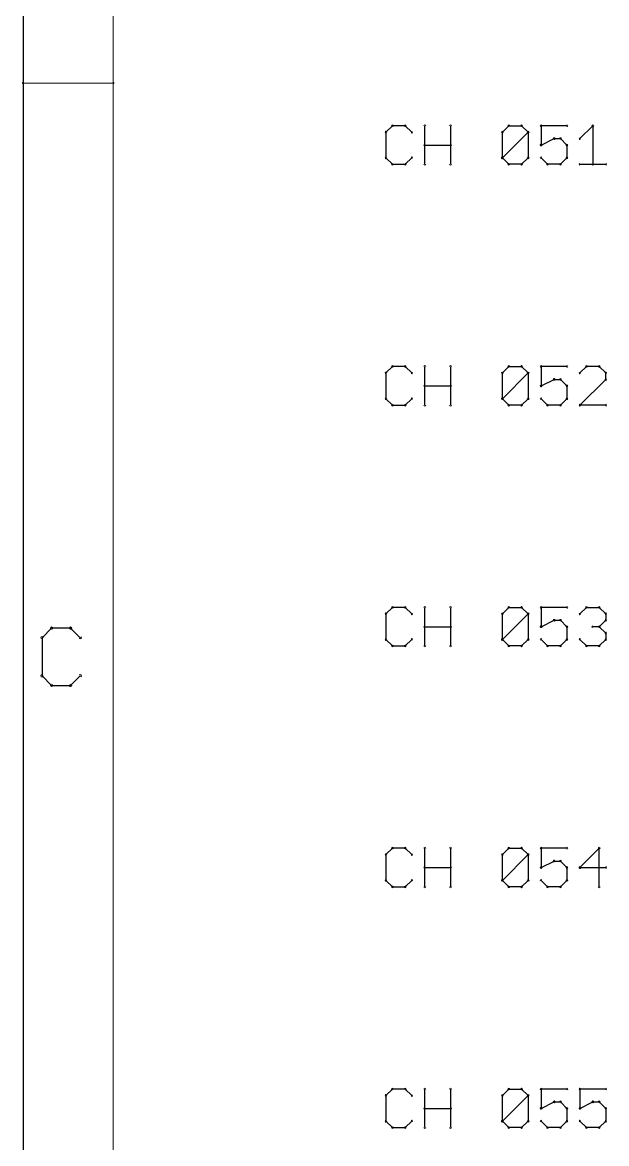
# Paper-space layout 'RLT OUTPUT MODULE' of a CAD drawing. Header units: inches. Extents: x 0.1 to 12.3, y 0.1 to 10.
# Drawn here: x 0.149 to 1.119, y 4.226 to 6.089 of the extents above; entities that cross this region are included whole.
import ezdxf

# ---------------------------------------------------------------- set-up
doc = ezdxf.new("R2010")
doc.units = ezdxf.units.IN
doc.header["$MEASUREMENT"] = 0
doc.layers.add('TEXT', color=4, linetype='Continuous')

psp = doc.layouts.new('RLT OUTPUT MODULE')

# ---------------------------------------------------------------- linework, layer by layer
at = {"layer": 'TEXT', "lineweight": 25}
for p, q in [((0.15, 9.95), (0.15, 0.12)), ((0.7637, 5.9171), (0.753, 5.9064)), ((0.753, 5.9064), (0.753, 5.8637)), ((0.785, 5.9171), (0.7637, 5.9171)), ((0.7957, 5.9064), (0.785, 5.9171)), ((0.8175, 5.853), (0.8175, 5.9171)), ((0.8602, 5.9171), (0.8602, 5.853)), ((0.9464, 5.9064), (0.957, 5.9171)), ((0.9464, 5.8637), (0.9464, 5.9064)), ((0.9464, 5.8637), (0.9891, 5.9064)), ((0.957, 5.9171), (0.9784, 5.9171)), ((0.9784, 5.9171), (0.9891, 5.9064)), ((0.9891, 5.9064), (0.9891, 5.8637)), ((1.0535, 5.9171), (1.0108, 5.9171)), ((1.0108, 5.9171), (1.0108, 5.885)), ((1.0753, 5.8957), (1.0966, 5.9171)), ((1.0966, 5.9171), (1.0966, 5.853)), ((0.8175, 5.885), (0.8602, 5.885)), ((1.0108, 5.885), (1.0322, 5.8957)), ((1.0322, 5.8957), (1.0428, 5.8957)), ((1.0428, 5.8957), (1.0535, 5.885)), ((1.0535, 5.885), (1.0535, 5.8637)), ((0.753, 5.8637), (0.7637, 5.853)), ((0.7637, 5.853), (0.785, 5.853)), ((0.785, 5.853), (0.7957, 5.8637)), ((0.957, 5.853), (0.9464, 5.8637)), ((0.9784, 5.853), (0.957, 5.853)), ((0.9891, 5.8637), (0.9784, 5.853)), ((1.0215, 5.853), (1.0108, 5.8637)), ((1.0428, 5.853), (1.0215, 5.853)), ((1.0535, 5.8637), (1.0428, 5.853)), ((1.0753, 5.853), (1.118, 5.853)), ((0.7637, 5.5171), (0.753, 5.5064)), ((0.785, 5.5171), (0.7637, 5.5171)), ((0.7957, 5.5064), (0.785, 5.5171)), ((0.8175, 5.453), (0.8175, 5.5171)), ((0.8602, 5.5171), (0.8602, 5.453)), ((0.9464, 5.5064), (0.957, 5.5171)), ((0.957, 5.5171), (0.9784, 5.5171)), ((0.9784, 5.5171), (0.9891, 5.5064)), ((1.0535, 5.5171), (1.0108, 5.5171)), ((1.0108, 5.5171), (1.0108, 5.485)), ((1.086, 5.5171), (1.0753, 5.5064)), ((1.1073, 5.5171), (1.086, 5.5171)), ((1.118, 5.5064), (1.1073, 5.5171)), ((0.753, 5.5064), (0.753, 5.4637)), ((0.9464, 5.4637), (0.9464, 5.5064)), ((0.9464, 5.4637), (0.9891, 5.5064)), ((0.9891, 5.5064), (0.9891, 5.4637)), ((1.0108, 5.485), (1.0322, 5.4957)), ((1.0322, 5.4957), (1.0428, 5.4957)), ((1.0428, 5.4957), (1.0535, 5.485)), ((1.0753, 5.453), (1.118, 5.4957)), ((1.118, 5.4957), (1.118, 5.5064)), ((0.8175, 5.485), (0.8602, 5.485)), ((1.0535, 5.485), (1.0535, 5.4637)), ((0.753, 5.4637), (0.7637, 5.453)), ((0.785, 5.453), (0.7957, 5.4637)), ((0.957, 5.453), (0.9464, 5.4637)), ((0.9891, 5.4637), (0.9784, 5.453)), ((1.0215, 5.453), (1.0108, 5.4637)), ((1.0535, 5.4637), (1.0428, 5.453)), ((0.7637, 5.453), (0.785, 5.453)), ((0.9784, 5.453), (0.957, 5.453)), ((1.0428, 5.453), (1.0215, 5.453)), ((1.118, 5.453), (1.0753, 5.453)), ((0.7637, 5.1171), (0.753, 5.1064)), ((0.753, 5.1064), (0.753, 5.0637)), ((0.785, 5.1171), (0.7637, 5.1171)), ((0.7957, 5.1064), (0.785, 5.1171)), ((0.8175, 5.053), (0.8175, 5.1171)), ((0.8602, 5.1171), (0.8602, 5.053)), ((0.9464, 5.1064), (0.957, 5.1171)), ((0.9464, 5.0637), (0.9464, 5.1064)), ((0.9464, 5.0637), (0.9891, 5.1064)), ((0.957, 5.1171), (0.9784, 5.1171)), ((0.9784, 5.1171), (0.9891, 5.1064)), ((0.9891, 5.1064), (0.9891, 5.0637)), ((1.0535, 5.1171), (1.0108, 5.1171)), ((1.0108, 5.1171), (1.0108, 5.085)), ((1.0753, 5.1064), (1.086, 5.1171)), ((1.086, 5.1171), (1.1073, 5.1171)), ((1.1073, 5.1171), (1.118, 5.1064)), ((1.118, 5.1064), (1.118, 5.0957)), ((0.8175, 5.085), (0.8602, 5.085)), ((1.0108, 5.085), (1.0322, 5.0957)), ((1.0322, 5.0957), (1.0428, 5.0957)), ((1.0428, 5.0957), (1.0535, 5.085)), ((1.0535, 5.085), (1.0535, 5.0637)), ((1.1073, 5.085), (1.0966, 5.085)), ((1.118, 5.0957), (1.1073, 5.085)), ((1.1073, 5.085), (1.118, 5.0744)), ((0.1975, 5.0825), (0.1817, 5.0667)), ((0.1817, 5.0667), (0.1817, 5.0034)), ((0.2291, 5.0825), (0.1975, 5.0825)), ((0.2449, 5.0667), (0.2291, 5.0825)), ((1.118, 5.0744), (1.118, 5.0637)), ((0.753, 5.0637), (0.7637, 5.053)), ((0.7637, 5.053), (0.785, 5.053)), ((0.785, 5.053), (0.7957, 5.0637)), ((0.957, 5.053), (0.9464, 5.0637)), ((0.9784, 5.053), (0.957, 5.053)), ((0.9891, 5.0637), (0.9784, 5.053)), ((1.0215, 5.053), (1.0108, 5.0637)), ((1.0428, 5.053), (1.0215, 5.053)), ((1.0535, 5.0637), (1.0428, 5.053)), ((1.086, 5.053), (1.0753, 5.0637)), ((1.1073, 5.053), (1.086, 5.053)), ((1.118, 5.0637), (1.1073, 5.053)), ((0.1817, 5.0034), (0.1975, 4.9876)), ((0.2291, 4.9876), (0.2449, 5.0034)), ((0.1975, 4.9876), (0.2291, 4.9876)), ((0.7637, 4.7171), (0.753, 4.7064)), ((0.785, 4.7171), (0.7637, 4.7171)), ((0.7957, 4.7064), (0.785, 4.7171)), ((0.8175, 4.653), (0.8175, 4.7171)), ((0.8602, 4.7171), (0.8602, 4.653)), ((0.9464, 4.7064), (0.957, 4.7171)), ((0.957, 4.7171), (0.9784, 4.7171)), ((0.9784, 4.7171), (0.9891, 4.7064)), ((1.0535, 4.7171), (1.0108, 4.7171)), ((1.0108, 4.7171), (1.0108, 4.685)), ((1.1073, 4.7171), (1.0753, 4.685)), ((1.1073, 4.653), (1.1073, 4.7171)), ((0.753, 4.7064), (0.753, 4.6637)), ((0.9464, 4.6637), (0.9464, 4.7064)), ((0.9464, 4.6637), (0.9891, 4.7064)), ((0.9891, 4.7064), (0.9891, 4.6637)), ((1.0108, 4.685), (1.0322, 4.6957)), ((1.0322, 4.6957), (1.0428, 4.6957)), ((1.0428, 4.6957), (1.0535, 4.685)), ((0.8175, 4.685), (0.8602, 4.685)), ((1.0535, 4.685), (1.0535, 4.6637)), ((1.0753, 4.685), (1.118, 4.685)), ((0.753, 4.6637), (0.7637, 4.653)), ((0.785, 4.653), (0.7957, 4.6637)), ((0.957, 4.653), (0.9464, 4.6637)), ((0.9891, 4.6637), (0.9784, 4.653)), ((1.0215, 4.653), (1.0108, 4.6637)), ((1.0535, 4.6637), (1.0428, 4.653)), ((0.7637, 4.653), (0.785, 4.653)), ((0.9784, 4.653), (0.957, 4.653)), ((1.0428, 4.653), (1.0215, 4.653)), ((0.7637, 4.3171), (0.753, 4.3064)), ((0.753, 4.3064), (0.753, 4.2637)), ((0.785, 4.3171), (0.7637, 4.3171)), ((0.7957, 4.3064), (0.785, 4.3171)), ((0.8175, 4.253), (0.8175, 4.3171)), ((0.8602, 4.3171), (0.8602, 4.253)), ((0.9464, 4.3064), (0.957, 4.3171)), ((0.9464, 4.2637), (0.9464, 4.3064)), ((0.9464, 4.2637), (0.9891, 4.3064)), ((0.957, 4.3171), (0.9784, 4.3171)), ((0.9784, 4.3171), (0.9891, 4.3064)), ((0.9891, 4.3064), (0.9891, 4.2637)), ((1.0535, 4.3171), (1.0108, 4.3171)), ((1.0108, 4.3171), (1.0108, 4.285)), ((1.118, 4.3171), (1.0753, 4.3171)), ((1.0753, 4.3171), (1.0753, 4.285)), ((0.8175, 4.285), (0.8602, 4.285)), ((1.0108, 4.285), (1.0322, 4.2957)), ((1.0322, 4.2957), (1.0428, 4.2957)), ((1.0428, 4.2957), (1.0535, 4.285)), ((1.0535, 4.285), (1.0535, 4.2637)), ((1.0753, 4.285), (1.0966, 4.2957)), ((1.0966, 4.2957), (1.1073, 4.2957)), ((1.1073, 4.2957), (1.118, 4.285)), ((1.118, 4.285), (1.118, 4.2637)), ((0.753, 4.2637), (0.7637, 4.253)), ((0.7637, 4.253), (0.785, 4.253)), ((0.785, 4.253), (0.7957, 4.2637)), ((0.957, 4.253), (0.9464, 4.2637)), ((0.9784, 4.253), (0.957, 4.253)), ((0.9891, 4.2637), (0.9784, 4.253)), ((1.0215, 4.253), (1.0108, 4.2637)), ((1.0428, 4.253), (1.0215, 4.253)), ((1.0535, 4.2637), (1.0428, 4.253)), ((1.086, 4.253), (1.0753, 4.2637)), ((1.1073, 4.253), (1.086, 4.253)), ((1.118, 4.2637), (1.1073, 4.253))]:
    psp.add_line(p, q, dxfattribs=at)
at = {"layer": 'TEXT', "lineweight": 18}
for p, q in [((0.3, 9.8), (0.3, 0.27)), ((0.15, 5.988), (0.3, 5.988))]:
    psp.add_line(p, q, dxfattribs=at)
for centre, radius, start, end in [((0.15, 5.988), 0.000984, 90, 270), ((0.3, 5.988), 0.000984, 270, 90), ((0.753, 5.9064), 0.0015, 0, 180), ((0.753, 5.9064), 0.0015, 135, 315), ((0.7637, 5.9171), 0.0015, 90, 270), ((0.7637, 5.9171), 0.0015, 315, 135), ((0.785, 5.9171), 0.0015, 45, 225), ((0.785, 5.9171), 0.0015, 270, 90), ((0.7957, 5.9064), 0.0015, 225, 45), ((0.8175, 5.9171), 0.0015, 0, 180), ((0.8602, 5.9171), 0.0015, 0, 180), ((0.9464, 5.9064), 0.0015, 0, 180), ((0.9464, 5.9064), 0.0015, 135, 315), ((0.957, 5.9171), 0.0015, 90, 270), ((0.957, 5.9171), 0.0015, 315, 135), ((0.9784, 5.9171), 0.0015, 45, 225), ((0.9784, 5.9171), 0.0015, 270, 90), ((0.9891, 5.9064), 0.0015, 0, 180), ((0.9891, 5.9064), 0.0015, 315, 135), ((0.9891, 5.9064), 0.0015, 225, 45), ((1.0108, 5.9171), 0.0015, 90, 270), ((1.0108, 5.9171), 0.0015, 0, 180), ((1.0535, 5.9171), 0.0015, 270, 90), ((1.0966, 5.9171), 0.0015, 0, 180), ((1.0966, 5.9171), 0.0015, 315, 135), ((0.8175, 5.885), 0.0015, 90, 270), ((0.8602, 5.885), 0.0015, 270, 90), ((1.0108, 5.885), 0.0015, 116.5736, 296.5736), ((1.0108, 5.885), 0.0015, 180, 0), ((1.0322, 5.8957), 0.0015, 90, 270), ((1.0322, 5.8957), 0.0015, 296.548, 116.548), ((1.0428, 5.8957), 0.0015, 45.0135, 225.0135), ((1.0428, 5.8957), 0.0015, 270, 90), ((1.0535, 5.885), 0.0015, 0, 180), ((1.0535, 5.885), 0.0015, 224.9865, 44.9865), ((1.0753, 5.8957), 0.0015, 135, 315), ((0.753, 5.8637), 0.0015, 44.9865, 224.9865), ((0.753, 5.8637), 0.0015, 180, 0), ((0.7637, 5.853), 0.0015, 90, 270), ((0.7637, 5.853), 0.0015, 225.0135, 45.0135), ((0.785, 5.853), 0.0015, 134.9865, 314.9865), ((0.785, 5.853), 0.0015, 270, 90), ((0.7957, 5.8637), 0.0015, 315.0135, 135.0135), ((0.8175, 5.853), 0.0015, 180, 0), ((0.8602, 5.853), 0.0015, 180, 0), ((0.9464, 5.8637), 0.0015, 44.9865, 224.9865), ((0.9464, 5.8637), 0.0015, 135.0135, 315.0135), ((0.9464, 5.8637), 0.0015, 180, 0), ((0.957, 5.853), 0.0015, 90, 270), ((0.957, 5.853), 0.0015, 225.0135, 45.0135), ((0.9784, 5.853), 0.0015, 134.9865, 314.9865), ((0.9784, 5.853), 0.0015, 270, 90), ((0.9891, 5.8637), 0.0015, 180, 0), ((0.9891, 5.8637), 0.0015, 315.0135, 135.0135), ((1.0108, 5.8637), 0.0015, 44.9865, 224.9865), ((1.0215, 5.853), 0.0015, 90, 270), ((1.0215, 5.853), 0.0015, 225.0135, 45.0135), ((1.0428, 5.853), 0.0015, 134.9865, 314.9865), ((1.0428, 5.853), 0.0015, 270, 90), ((1.0535, 5.8637), 0.0015, 180, 0), ((1.0535, 5.8637), 0.0015, 315.0135, 135.0135), ((1.0753, 5.853), 0.0015, 90, 270), ((1.0966, 5.853), 0.0015, 180, 0), ((1.118, 5.853), 0.0015, 270, 90), ((0.7637, 5.5171), 0.0015, 90, 270), ((0.7637, 5.5171), 0.0015, 315, 135), ((0.785, 5.5171), 0.0015, 45, 225), ((0.785, 5.5171), 0.0015, 270, 90), ((0.8175, 5.5171), 0.0015, 0, 180), ((0.8602, 5.5171), 0.0015, 0, 180), ((0.957, 5.5171), 0.0015, 90, 270), ((0.957, 5.5171), 0.0015, 315, 135), ((0.9784, 5.5171), 0.0015, 45, 225), ((0.9784, 5.5171), 0.0015, 270, 90), ((1.0108, 5.5171), 0.0015, 90, 270), ((1.0108, 5.5171), 0.0015, 0, 180), ((1.0535, 5.5171), 0.0015, 270, 90), ((1.086, 5.5171), 0.0015, 90, 270), ((1.086, 5.5171), 0.0015, 315, 135), ((1.1073, 5.5171), 0.0015, 45, 225), ((1.1073, 5.5171), 0.0015, 270, 90), ((0.753, 5.5064), 0.0015, 0, 180), ((0.753, 5.5064), 0.0015, 135, 315), ((0.7957, 5.5064), 0.0015, 225, 45), ((0.9464, 5.5064), 0.0015, 0, 180), ((0.9464, 5.5064), 0.0015, 135, 315), ((0.9891, 5.5064), 0.0015, 0, 180), ((0.9891, 5.5064), 0.0015, 315, 135), ((0.9891, 5.5064), 0.0015, 225, 45), ((1.0322, 5.4957), 0.0015, 90, 270), ((1.0322, 5.4957), 0.0015, 296.548, 116.548), ((1.0428, 5.4957), 0.0015, 45.0135, 225.0135), ((1.0428, 5.4957), 0.0015, 270, 90), ((1.0753, 5.5064), 0.0015, 135, 315), ((1.118, 5.5064), 0.0015, 0, 180), ((1.118, 5.4957), 0.0015, 180, 0), ((1.118, 5.5064), 0.0015, 225, 45), ((1.118, 5.4957), 0.0015, 315, 135), ((0.8175, 5.485), 0.0015, 90, 270), ((0.8602, 5.485), 0.0015, 270, 90), ((1.0108, 5.485), 0.0015, 116.5736, 296.5736), ((1.0108, 5.485), 0.0015, 180, 0), ((1.0535, 5.485), 0.0015, 0, 180), ((1.0535, 5.485), 0.0015, 224.9865, 44.9865), ((0.753, 5.4637), 0.0015, 44.9865, 224.9865), ((0.753, 5.4637), 0.0015, 180, 0), ((0.7957, 5.4637), 0.0015, 315.0135, 135.0135), ((0.9464, 5.4637), 0.0015, 44.9865, 224.9865), ((0.9464, 5.4637), 0.0015, 135.0135, 315.0135), ((0.9464, 5.4637), 0.0015, 180, 0), ((0.9891, 5.4637), 0.0015, 180, 0), ((0.9891, 5.4637), 0.0015, 315.0135, 135.0135), ((1.0108, 5.4637), 0.0015, 44.9865, 224.9865), ((1.0535, 5.4637), 0.0015, 180, 0), ((1.0535, 5.4637), 0.0015, 315.0135, 135.0135), ((0.7637, 5.453), 0.0015, 90, 270), ((0.7637, 5.453), 0.0015, 225.0135, 45.0135), ((0.785, 5.453), 0.0015, 134.9865, 314.9865), ((0.785, 5.453), 0.0015, 270, 90), ((0.8175, 5.453), 0.0015, 180, 0), ((0.8602, 5.453), 0.0015, 180, 0), ((0.957, 5.453), 0.0015, 90, 270), ((0.957, 5.453), 0.0015, 225.0135, 45.0135), ((0.9784, 5.453), 0.0015, 134.9865, 314.9865), ((0.9784, 5.453), 0.0015, 270, 90), ((1.0215, 5.453), 0.0015, 90, 270), ((1.0215, 5.453), 0.0015, 225.0135, 45.0135), ((1.0428, 5.453), 0.0015, 134.9865, 314.9865), ((1.0428, 5.453), 0.0015, 270, 90), ((1.0753, 5.453), 0.0015, 90, 270), ((1.0753, 5.453), 0.0015, 135, 315), ((1.118, 5.453), 0.0015, 270, 90), ((0.753, 5.1064), 0.0015, 0, 180), ((0.753, 5.1064), 0.0015, 135, 315), ((0.7637, 5.1171), 0.0015, 90, 270), ((0.7637, 5.1171), 0.0015, 315, 135), ((0.785, 5.1171), 0.0015, 45, 225), ((0.785, 5.1171), 0.0015, 270, 90), ((0.7957, 5.1064), 0.0015, 225, 45), ((0.8175, 5.1171), 0.0015, 0, 180), ((0.8602, 5.1171), 0.0015, 0, 180), ((0.9464, 5.1064), 0.0015, 0, 180), ((0.9464, 5.1064), 0.0015, 135, 315), ((0.957, 5.1171), 0.0015, 90, 270), ((0.957, 5.1171), 0.0015, 315, 135), ((0.9784, 5.1171), 0.0015, 45, 225), ((0.9784, 5.1171), 0.0015, 270, 90), ((0.9891, 5.1064), 0.0015, 0, 180), ((0.9891, 5.1064), 0.0015, 315, 135), ((0.9891, 5.1064), 0.0015, 225, 45), ((1.0108, 5.1171), 0.0015, 90, 270), ((1.0108, 5.1171), 0.0015, 0, 180), ((1.0535, 5.1171), 0.0015, 270, 90), ((1.0753, 5.1064), 0.0015, 135, 315), ((1.086, 5.1171), 0.0015, 90, 270), ((1.086, 5.1171), 0.0015, 315, 135), ((1.1073, 5.1171), 0.0015, 45, 225), ((1.1073, 5.1171), 0.0015, 270, 90), ((1.118, 5.1064), 0.0015, 0, 180), ((1.118, 5.1064), 0.0015, 225, 45), ((0.1975, 5.0825), 0.002, 90, 270), ((0.1975, 5.0825), 0.002, 315, 135), ((0.2291, 5.0825), 0.002, 44.9899, 224.9899), ((0.2291, 5.0825), 0.002, 270, 90), ((0.8175, 5.085), 0.0015, 90, 270), ((0.8602, 5.085), 0.0015, 270, 90), ((1.0108, 5.085), 0.0015, 116.5736, 296.5736), ((1.0108, 5.085), 0.0015, 180, 0), ((1.0322, 5.0957), 0.0015, 90, 270), ((1.0322, 5.0957), 0.0015, 296.548, 116.548), ((1.0428, 5.0957), 0.0015, 45.0135, 225.0135), ((1.0428, 5.0957), 0.0015, 270, 90), ((1.0535, 5.085), 0.0015, 0, 180), ((1.0535, 5.085), 0.0015, 224.9865, 44.9865), ((1.0966, 5.085), 0.0015, 90, 270), ((1.1073, 5.085), 0.0015, 45, 225), ((1.1073, 5.085), 0.0015, 135, 315), ((1.1073, 5.085), 0.0015, 270, 90), ((1.118, 5.0957), 0.0015, 180, 0), ((1.118, 5.0957), 0.0015, 315, 135), ((0.1817, 5.0667), 0.002, 0, 180), ((0.1817, 5.0667), 0.002, 135, 315), ((0.2449, 5.0667), 0.002, 224.9899, 44.9899), ((1.118, 5.0744), 0.0015, 0, 180), ((1.118, 5.0744), 0.0015, 224.9865, 44.9865), ((0.753, 5.0637), 0.0015, 44.9865, 224.9865), ((0.753, 5.0637), 0.0015, 180, 0), ((0.7637, 5.053), 0.0015, 90, 270), ((0.7637, 5.053), 0.0015, 225.0135, 45.0135), ((0.785, 5.053), 0.0015, 134.9865, 314.9865), ((0.785, 5.053), 0.0015, 270, 90), ((0.7957, 5.0637), 0.0015, 315.0135, 135.0135), ((0.8175, 5.053), 0.0015, 180, 0), ((0.8602, 5.053), 0.0015, 180, 0), ((0.9464, 5.0637), 0.0015, 44.9865, 224.9865), ((0.9464, 5.0637), 0.0015, 135.0135, 315.0135), ((0.9464, 5.0637), 0.0015, 180, 0), ((0.957, 5.053), 0.0015, 90, 270), ((0.957, 5.053), 0.0015, 225.0135, 45.0135), ((0.9784, 5.053), 0.0015, 134.9865, 314.9865), ((0.9784, 5.053), 0.0015, 270, 90), ((0.9891, 5.0637), 0.0015, 180, 0), ((0.9891, 5.0637), 0.0015, 315.0135, 135.0135), ((1.0108, 5.0637), 0.0015, 44.9865, 224.9865), ((1.0215, 5.053), 0.0015, 90, 270), ((1.0215, 5.053), 0.0015, 225.0135, 45.0135), ((1.0428, 5.053), 0.0015, 134.9865, 314.9865), ((1.0428, 5.053), 0.0015, 270, 90), ((1.0535, 5.0637), 0.0015, 180, 0), ((1.0535, 5.0637), 0.0015, 315.0135, 135.0135), ((1.0753, 5.0637), 0.0015, 44.9865, 224.9865), ((1.086, 5.053), 0.0015, 90, 270), ((1.086, 5.053), 0.0015, 225.0135, 45.0135), ((1.1073, 5.053), 0.0015, 134.9865, 314.9865), ((1.1073, 5.053), 0.0015, 270, 90), ((1.118, 5.0637), 0.0015, 180, 0), ((1.118, 5.0637), 0.0015, 315.0135, 135.0135), ((0.1817, 5.0034), 0.002, 45, 225), ((0.1817, 5.0034), 0.002, 180, 0), ((0.2449, 5.0034), 0.002, 315.0101, 135.0101), ((0.1975, 4.9876), 0.002, 90, 270), ((0.1975, 4.9876), 0.002, 225, 45), ((0.2291, 4.9876), 0.002, 135.0101, 315.0101), ((0.2291, 4.9876), 0.002, 270, 90), ((0.7637, 4.7171), 0.0015, 90, 270), ((0.7637, 4.7171), 0.0015, 315, 135), ((0.785, 4.7171), 0.0015, 45, 225), ((0.785, 4.7171), 0.0015, 270, 90), ((0.8175, 4.7171), 0.0015, 0, 180), ((0.8602, 4.7171), 0.0015, 0, 180), ((0.957, 4.7171), 0.0015, 90, 270), ((0.957, 4.7171), 0.0015, 315, 135), ((0.9784, 4.7171), 0.0015, 45, 225), ((0.9784, 4.7171), 0.0015, 270, 90), ((1.0108, 4.7171), 0.0015, 90, 270), ((1.0108, 4.7171), 0.0015, 0, 180), ((1.0535, 4.7171), 0.0015, 270, 90), ((1.1073, 4.7171), 0.0015, 0, 180), ((1.1073, 4.7171), 0.0015, 315, 135), ((0.753, 4.7064), 0.0015, 0, 180), ((0.753, 4.7064), 0.0015, 135, 315), ((0.7957, 4.7064), 0.0015, 225, 45), ((0.9464, 4.7064), 0.0015, 0, 180), ((0.9464, 4.7064), 0.0015, 135, 315), ((0.9891, 4.7064), 0.0015, 0, 180), ((0.9891, 4.7064), 0.0015, 315, 135), ((0.9891, 4.7064), 0.0015, 225, 45), ((1.0322, 4.6957), 0.0015, 90, 270), ((1.0322, 4.6957), 0.0015, 296.548, 116.548), ((1.0428, 4.6957), 0.0015, 45.0135, 225.0135), ((1.0428, 4.6957), 0.0015, 270, 90), ((0.8175, 4.685), 0.0015, 90, 270), ((0.8602, 4.685), 0.0015, 270, 90), ((1.0108, 4.685), 0.0015, 116.5736, 296.5736), ((1.0108, 4.685), 0.0015, 180, 0), ((1.0535, 4.685), 0.0015, 0, 180), ((1.0535, 4.685), 0.0015, 224.9865, 44.9865), ((1.0753, 4.685), 0.0015, 90, 270), ((1.0753, 4.685), 0.0015, 135.0135, 315.0135), ((1.118, 4.685), 0.0015, 270, 90), ((0.753, 4.6637), 0.0015, 44.9865, 224.9865), ((0.753, 4.6637), 0.0015, 180, 0), ((0.7957, 4.6637), 0.0015, 315.0135, 135.0135), ((0.9464, 4.6637), 0.0015, 44.9865, 224.9865), ((0.9464, 4.6637), 0.0015, 135.0135, 315.0135), ((0.9464, 4.6637), 0.0015, 180, 0), ((0.9891, 4.6637), 0.0015, 180, 0), ((0.9891, 4.6637), 0.0015, 315.0135, 135.0135), ((1.0108, 4.6637), 0.0015, 44.9865, 224.9865), ((1.0535, 4.6637), 0.0015, 180, 0), ((1.0535, 4.6637), 0.0015, 315.0135, 135.0135), ((0.7637, 4.653), 0.0015, 90, 270), ((0.7637, 4.653), 0.0015, 225.0135, 45.0135), ((0.785, 4.653), 0.0015, 134.9865, 314.9865), ((0.785, 4.653), 0.0015, 270, 90), ((0.8175, 4.653), 0.0015, 180, 0), ((0.8602, 4.653), 0.0015, 180, 0), ((0.957, 4.653), 0.0015, 90, 270), ((0.957, 4.653), 0.0015, 225.0135, 45.0135), ((0.9784, 4.653), 0.0015, 134.9865, 314.9865), ((0.9784, 4.653), 0.0015, 270, 90), ((1.0215, 4.653), 0.0015, 90, 270), ((1.0215, 4.653), 0.0015, 225.0135, 45.0135), ((1.0428, 4.653), 0.0015, 134.9865, 314.9865), ((1.0428, 4.653), 0.0015, 270, 90), ((1.1073, 4.653), 0.0015, 180, 0), ((0.753, 4.3064), 0.0015, 0, 180), ((0.753, 4.3064), 0.0015, 135, 315), ((0.7637, 4.3171), 0.0015, 90, 270), ((0.7637, 4.3171), 0.0015, 315, 135), ((0.785, 4.3171), 0.0015, 45, 225), ((0.785, 4.3171), 0.0015, 270, 90), ((0.7957, 4.3064), 0.0015, 225, 45), ((0.8175, 4.3171), 0.0015, 0, 180), ((0.8602, 4.3171), 0.0015, 0, 180), ((0.9464, 4.3064), 0.0015, 0, 180), ((0.9464, 4.3064), 0.0015, 135, 315), ((0.957, 4.3171), 0.0015, 90, 270), ((0.957, 4.3171), 0.0015, 315, 135), ((0.9784, 4.3171), 0.0015, 45, 225), ((0.9784, 4.3171), 0.0015, 270, 90), ((0.9891, 4.3064), 0.0015, 0, 180), ((0.9891, 4.3064), 0.0015, 315, 135), ((0.9891, 4.3064), 0.0015, 225, 45), ((1.0108, 4.3171), 0.0015, 90, 270), ((1.0108, 4.3171), 0.0015, 0, 180), ((1.0535, 4.3171), 0.0015, 270, 90), ((1.0753, 4.3171), 0.0015, 90, 270), ((1.0753, 4.3171), 0.0015, 0, 180), ((1.118, 4.3171), 0.0015, 270, 90), ((0.8175, 4.285), 0.0015, 90, 270), ((0.8602, 4.285), 0.0015, 270, 90), ((1.0108, 4.285), 0.0015, 116.5736, 296.5736), ((1.0108, 4.285), 0.0015, 180, 0), ((1.0322, 4.2957), 0.0015, 90, 270), ((1.0322, 4.2957), 0.0015, 296.548, 116.548), ((1.0428, 4.2957), 0.0015, 45.0135, 225.0135), ((1.0428, 4.2957), 0.0015, 270, 90), ((1.0535, 4.285), 0.0015, 0, 180), ((1.0535, 4.285), 0.0015, 224.9865, 44.9865), ((1.0753, 4.285), 0.0015, 116.5736, 296.5736), ((1.0753, 4.285), 0.0015, 180, 0), ((1.0966, 4.2957), 0.0015, 90, 270), ((1.0966, 4.2957), 0.0015, 296.548, 116.548), ((1.1073, 4.2957), 0.0015, 45.0135, 225.0135), ((1.1073, 4.2957), 0.0015, 270, 90), ((1.118, 4.285), 0.0015, 0, 180), ((1.118, 4.285), 0.0015, 224.9865, 44.9865), ((0.753, 4.2637), 0.0015, 44.9865, 224.9865), ((0.7957, 4.2637), 0.0015, 315.0135, 135.0135), ((0.9464, 4.2637), 0.0015, 44.9865, 224.9865), ((0.9464, 4.2637), 0.0015, 135.0135, 315.0135), ((0.9891, 4.2637), 0.0015, 315.0135, 135.0135), ((1.0108, 4.2637), 0.0015, 44.9865, 224.9865), ((1.0535, 4.2637), 0.0015, 315.0135, 135.0135), ((1.0753, 4.2637), 0.0015, 44.9865, 224.9865), ((1.118, 4.2637), 0.0015, 315.0135, 135.0135), ((0.753, 4.2637), 0.0015, 180, 0), ((0.7637, 4.253), 0.0015, 90, 270), ((0.7637, 4.253), 0.0015, 225.0135, 45.0135), ((0.785, 4.253), 0.0015, 134.9865, 314.9865), ((0.785, 4.253), 0.0015, 270, 90), ((0.8175, 4.253), 0.0015, 180, 0), ((0.8602, 4.253), 0.0015, 180, 0), ((0.9464, 4.2637), 0.0015, 180, 0), ((0.957, 4.253), 0.0015, 90, 270), ((0.957, 4.253), 0.0015, 225.0135, 45.0135), ((0.9784, 4.253), 0.0015, 134.9865, 314.9865), ((0.9784, 4.253), 0.0015, 270, 90), ((0.9891, 4.2637), 0.0015, 180, 0), ((1.0215, 4.253), 0.0015, 90, 270), ((1.0215, 4.253), 0.0015, 225.0135, 45.0135), ((1.0428, 4.253), 0.0015, 134.9865, 314.9865), ((1.0428, 4.253), 0.0015, 270, 90), ((1.0535, 4.2637), 0.0015, 180, 0), ((1.086, 4.253), 0.0015, 90, 270), ((1.086, 4.253), 0.0015, 225.0135, 45.0135), ((1.1073, 4.253), 0.0015, 134.9865, 314.9865), ((1.1073, 4.253), 0.0015, 270, 90), ((1.118, 4.2637), 0.0015, 180, 0)]:
    psp.add_arc(centre, radius, start, end, dxfattribs=at)

doc.saveas('drawing.dxf')
